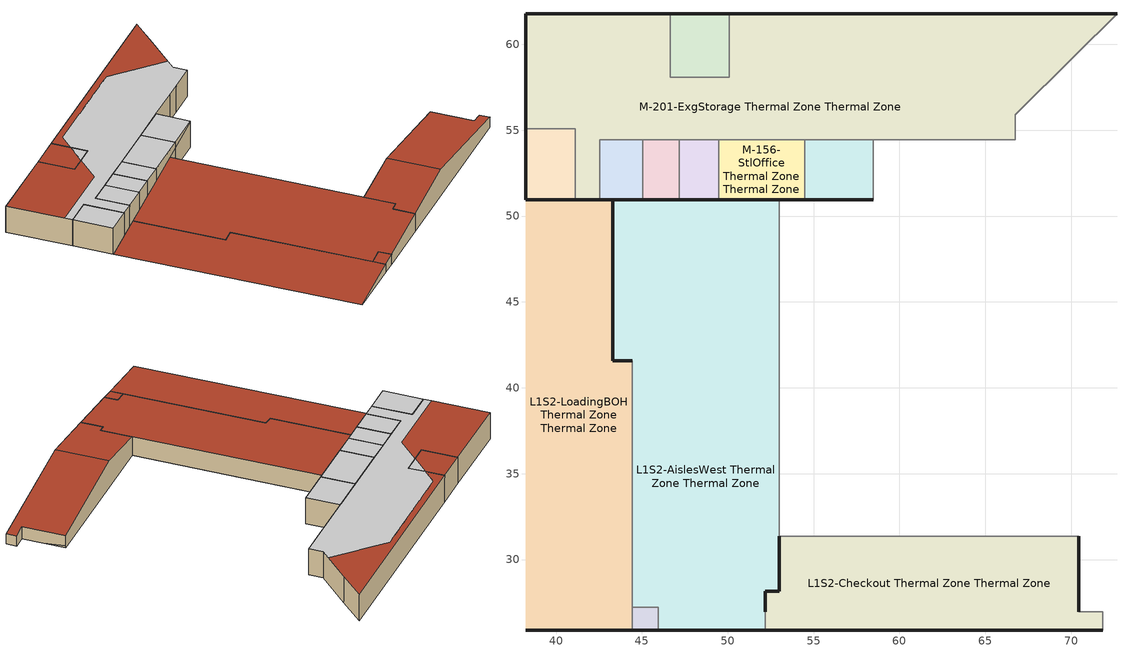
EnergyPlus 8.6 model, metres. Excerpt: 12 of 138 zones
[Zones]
L1S2-AislesWest Thermal Zone Thermal Zone
 floor to L1S1-SalesAisle1 Thermal Zone Thermal Zone: 53.01,50.96 53.01,42.58 49.9,42.58 49.9,43.77 45.87,43.77 45.87,50.96 z2.82
 floor to L1S1-SalesRefrigerationReachInDairy2 Thermal Zone Thermal Zone: 45.87,50.96 45.87,43.77 43.31,43.77 43.31,50.96 z2.82
 floor to L1S1-Produce Thermal Zone Thermal Zone: 49.9,43.77 49.9,42.58 53.01,42.58 53.01,28.16 52.18,28.16 52.19,25.88 45.97,25.88 45.97,27.22 44.44,27.22 44.44,41.58 43.31,41.58 43.31,43.77 z2.82
 wall outside: 43.31,50.96 43.31,41.58 z2.82:3.53; 53.01,50.96,4.88 53.01,50.96,2.82 43.31,50.96,2.82 43.31,50.96,3.53; 52.19,25.88,4.77 45.97,25.88,3.9 45.97,25.88,2.82 52.19,25.88,2.82; 44.44,41.58,3.69 43.31,41.58,3.53 43.31,41.58,2.82 44.44,41.58,2.82
 wall to L1S2-AislesEast Thermal Zone Thermal Zone: 53.01,31.36 53.01,50.96 z2.82:4.88
 wall to L1S2-Checkout Thermal Zone Thermal Zone: 52.19,25.88 52.18,26.95 52.18,28.16 z2.82:4.77; 53.01,28.16 53.01,31.36 z2.82:4.88; 53.01,28.16,4.88 52.18,28.16,4.77 52.18,28.16,2.82 53.01,28.16,2.82
 wall to L1S2-LoadingBOH Thermal Zone Thermal Zone: 44.44,41.58 44.44,27.22 z2.82:3.69; 43.31,50.96 43.31,41.58 z2.82:3.53; 44.44,41.58,3.69 43.31,41.58,3.53 43.31,41.58,2.82 44.44,41.58,2.82
 wall to L1S2-Shaft Thermal Zone Thermal Zone: 45.97,27.22 45.97,25.88 z2.82:3.9; 45.97,27.22,3.9 44.44,27.22,3.69 44.44,27.22,2.82 45.97,27.22,2.82
 roof outside: 45.97,25.88,3.9 52.19,25.88,4.77 52.18,28.16,4.77 53.01,28.16,4.88 53,50.96,4.89 43.31,50.96,3.53 43.31,41.58,3.53 44.44,41.58,3.69 44.44,27.22,3.69 45.97,27.22,3.9
L1S2-Checkout Thermal Zone Thermal Zone
 floor to L1S1-Checkout Thermal Zone Thermal Zone: 70.44,31.36 70.44,26.95 71.84,26.95 71.84,25.88 52.19,25.88 52.18,26.95 52.18,28.16 53.01,28.16 53.01,31.36 z2.82
 wall outside: 70.44,26.95 70.44,31.36 z2.82:4.11; 52.18,28.16 52.18,26.95 z2.82:4.77; 58.95,25.88,5.71 52.19,25.88,4.77 52.19,25.88,2.82 71.84,25.88,2.82 71.84,25.88,3.91; 53.01,31.36,4.88 53,31.36,2.82 53.01,28.16,2.82 53.01,28.16,4.88; 53.01,28.16,4.88 53.01,28.16,2.82 52.18,28.16,2.82 52.18,28.16,4.77
 wall to L1S2-Bakery Thermal Zone Thermal Zone: 70.44,26.95 70.44,31.36 z2.82:4.11; 71.84,25.88 71.84,26.95 z2.82:3.91; 71.84,26.95,3.91 71.84,26.95,2.82 70.44,26.95,2.82 70.44,26.95,4.11
 wall to L1S2-AislesEast Thermal Zone Thermal Zone: 58.95,31.36,5.71 70.44,31.36,4.11 70.44,31.36,2.82 53.01,31.36,2.82 53.01,31.36,4.88
 roof outside: 52.19,25.88,4.77 58.95,25.88,5.71 58.95,31.36,5.72 53,31.36,4.89 53.01,28.16,4.88 52.18,28.16,4.77 52.18,26.95,4.77; 71.84,25.88,3.91 71.84,26.95,3.91 70.44,26.95,4.11 70.44,31.36,4.11 58.95,31.36,5.72 58.95,25.88,5.71 70.44,25.9,4.11
L1S2-LoadingBOH Thermal Zone Thermal Zone
 floor to L1S1-Loading Thermal Zone Thermal Zone: 43.31,50.96 43.31,41.58 44.44,41.58 44.44,25.88 38.22,25.88 38.22,50.96 z2.82
 wall outside: 43.31,41.58 43.31,50.96 z2.82:3.53; 43.31,50.96,3.53 43.31,50.96,2.82 38.22,50.96,2.82; 44.44,25.88,3.69 38.22,25.88,2.82 44.44,25.88,2.82
 wall to L1S2-Shaft Thermal Zone Thermal Zone: 44.44,25.88 44.44,27.22 z2.82:3.69
 roof outside: 38.22,25.88,2.82 44.44,25.88,3.69 44.44,41.57,3.69 43.31,41.58,3.53 43.31,50.96,3.53 38.22,50.96,2.82
L1S2-Shaft Thermal Zone Thermal Zone
 floor to L1S1-Shaft Thermal Zone Thermal Zone: 45.97,27.22 45.97,25.88 44.44,25.88 44.44,27.22 z2.82
 wall outside: 45.97,25.88,3.9 44.44,25.88,3.69 44.44,25.88,2.82 45.97,25.88,2.82
 roof outside: 45.97,25.88,3.9 45.97,27.22,3.9 44.44,27.22,3.69 44.44,25.88,3.69
M-151-Stairs1 Thermal Zone Thermal Zone
 floor outside: 41.12,55.08 41.12,50.96 38.22,50.96 38.22,55.08 z2.82
 wall outside: 38.22,55.08 38.22,50.96 z2.82:5.71; 38.22,50.96,5.71 38.22,50.96,2.82 41.12,50.96,3.22 41.12,50.96,5.71; 41.12,50.96,3.22 38.22,50.96,2.82 41.12,50.96,2.82
 wall to M-201-ExgStorage Thermal Zone Thermal Zone: 41.12,50.96 41.12,55.08 38.22,55.08 z2.82:5.71
 ceiling adiabatic: 41.12,50.96 41.12,55.08 38.22,55.08 38.22,50.96 z5.71
M-152-MDF Thermal Zone Thermal Zone
 floor outside: 50.08,61.78 50.08,58.09 46.65,58.09 46.65,61.78 z2.82
 wall outside: 50.08,61.78 46.65,61.78 z2.82:5.71
 wall to M-201-ExgStorage Thermal Zone Thermal Zone: 46.65,61.78 46.65,58.09 50.08,58.09 50.08,61.78 z2.82:5.71
 ceiling adiabatic: 50.08,58.09 50.08,59.8 48.32,58.09 z5.71
 roof outside: 48.32,58.09 50.08,59.8 50.08,61.78 46.65,61.78 46.65,58.09 z5.71
M-153-CashRoom Thermal Zone Thermal Zone
 floor outside: 45.04,54.44 45.04,50.96 42.55,50.96 42.55,54.44 z2.82
 wall outside: 42.55,50.96,5.71 42.55,50.96,3.42 45.04,50.96,3.77 45.04,50.96,5.71; 43.31,50.96,3.53 42.55,50.96,3.42 42.55,50.96,2.82 43.31,50.96,2.82; 45.04,50.96,3.77 43.31,50.96,3.53 43.31,50.96,2.82 45.04,50.96,2.82
 wall to M-201-ExgStorage Thermal Zone Thermal Zone: 45.04,54.44 42.55,54.44 42.55,50.96 z2.82:5.71
 wall to M-154-ExgOffice Thermal Zone Thermal Zone: 45.04,50.96 45.04,54.44 z2.82:5.71
 ceiling adiabatic: 45.04,50.96 45.04,54.44 42.55,54.44 42.55,50.96 z5.71
M-154-ExgOffice Thermal Zone Thermal Zone
 floor outside: 47.16,54.44 47.16,50.96 45.04,50.96 45.04,54.44 z2.82
 wall outside: 45.04,50.96,5.71 45.04,50.96,3.77 47.16,50.96,4.07 47.16,50.96,5.71; 47.16,50.96,4.07 45.04,50.96,3.77 45.04,50.96,2.82 47.16,50.96,2.82
 wall to M-155-ExgOffice Thermal Zone Thermal Zone: 47.16,50.96 47.16,54.44 z2.82:5.71
 wall to M-201-ExgStorage Thermal Zone Thermal Zone: 47.16,54.44 45.04,54.44 z2.82:5.71
 ceiling adiabatic: 47.16,50.96 47.16,54.44 45.04,54.44 45.04,50.96 z5.71
M-155-ExgOffice Thermal Zone Thermal Zone
 floor outside: 49.47,54.44 49.47,50.96 47.16,50.96 47.16,54.44 z2.82
 wall outside: 47.16,50.96,5.71 47.16,50.96,4.07 49.47,50.96,4.39 49.47,50.96,5.71; 49.47,50.96,4.39 47.16,50.96,4.07 47.16,50.96,2.82 49.47,50.96,2.82
 wall to M-156-StlOffice Thermal Zone Thermal Zone: 49.47,50.96 49.47,54.44 z2.82:5.71
 wall to M-201-ExgStorage Thermal Zone Thermal Zone: 49.47,54.44 47.16,54.44 z2.82:5.71
 ceiling adiabatic: 49.47,50.96 49.47,54.44 47.16,54.44 47.16,50.96 z5.71
M-156-StlOffice Thermal Zone Thermal Zone
 floor outside: 54.48,54.44 54.48,50.96 49.47,50.96 49.47,54.44 z2.82
 wall outside: 49.47,50.96,5.71 49.47,50.96,4.39 54.48,50.96,5.09 54.48,50.96,5.71; 54.48,50.96,5.09 53.01,50.96,4.88 53.01,50.96,2.82 54.48,50.96,2.82; 53.01,50.96,4.88 49.47,50.96,4.39 49.47,50.96,2.82 53.01,50.96,2.82
 wall to M-157-ExgOffice Thermal Zone Thermal Zone: 54.48,50.96 54.48,54.44 z2.82:5.71
 wall to M-201-ExgStorage Thermal Zone Thermal Zone: 54.48,54.44 49.47,54.44 z2.82:5.71
 ceiling adiabatic: 54.48,50.96 54.48,54.44 49.47,54.44 49.47,50.96 z5.71
M-157-ExgOffice Thermal Zone Thermal Zone
 floor outside: 58.47,54.44 58.47,50.96 54.48,50.96 54.48,54.44 z2.82
 wall outside: 54.48,50.96,5.71 54.48,50.96,5.09 58.47,50.96,5.65 58.47,50.96,5.71; 58.47,50.96,5.65 54.48,50.96,5.09 54.48,50.96,2.82 58.47,50.96,2.82
 wall to M-158-BreakRoom Thermal Zone Thermal Zone: 58.47,50.96 58.47,54.44 z2.82:5.71
 wall to M-201-ExgStorage Thermal Zone Thermal Zone: 58.47,54.44 54.48,54.44 z2.82:5.71
 ceiling adiabatic: 58.47,50.96 58.47,54.44 54.48,54.44 54.48,50.96 z5.71
M-201-ExgStorage Thermal Zone Thermal Zone
 floor outside: 72.67,61.78 66.75,55.9 66.75,54.44 42.55,54.44 42.55,50.96 41.12,50.96 41.12,55.08 38.22,55.08 38.22,61.78 46.65,61.78 46.65,58.09 50.08,58.09 50.08,61.78 z2.82
 wall outside: 46.65,61.78 38.22,61.78 38.22,55.08 / 72.67,61.78 50.08,61.78 z2.82:5.71; 41.12,50.96,5.71 41.12,50.96,3.22 42.55,50.96,3.42 42.55,50.96,5.71; 42.55,50.96,3.42 41.12,50.96,3.22 41.12,50.96,2.82 42.55,50.96,2.82
 wall to M-162-PrepRoom Thermal Zone Thermal Zone: 66.75,54.44 66.75,55.9 70.16,59.29 z2.82:5.71
 wall to M-161-Men Thermal Zone Thermal Zone: 63.84,54.44 66.75,54.44 z2.82:5.71
 wall to M-158-BreakRoom Thermal Zone Thermal Zone: 58.47,54.44 62.09,54.44 z2.82:5.71
 wall to M-163-MeatPrep Thermal Zone Thermal Zone: 70.16,59.29 72.67,61.78 z2.82:5.71
 wall to M-159-ExgVest Thermal Zone Thermal Zone: 62.09,54.44 63.84,54.44 z2.82:5.71
 ceiling adiabatic: 42.55,50.96 42.55,54.44 66.75,54.44 66.75,55.9 67.55,56.69 62.97,61.14 51.46,61.14 50.08,59.8 50.08,58.09 48.32,58.09 46.05,55.9 38.22,55.9 38.22,55.08 41.12,55.08 41.12,50.96 z5.71
 roof outside: 67.55,56.69 72.67,61.78 50.08,61.78 50.08,59.8 51.46,61.14 62.97,61.14 z5.71; 46.05,55.9 48.32,58.09 46.65,58.09 46.65,61.78 38.22,61.78 38.22,55.9 z5.71
[Zone]
L1S2-AislesWest Thermal Zone Thermal Zone; L1S2-Checkout Thermal Zone Thermal Zone; L1S2-LoadingBOH Thermal Zone Thermal Zone; L1S2-Shaft Thermal Zone Thermal Zone; M-151-Stairs1 Thermal Zone Thermal Zone; M-152-MDF Thermal Zone Thermal Zone; M-153-CashRoom Thermal Zone Thermal Zone; M-154-ExgOffice Thermal Zone Thermal Zone; M-155-ExgOffice Thermal Zone Thermal Zone; M-156-StlOffice Thermal Zone Thermal Zone; M-157-ExgOffice Thermal Zone Thermal Zone; M-201-ExgStorage Thermal Zone Thermal Zone
